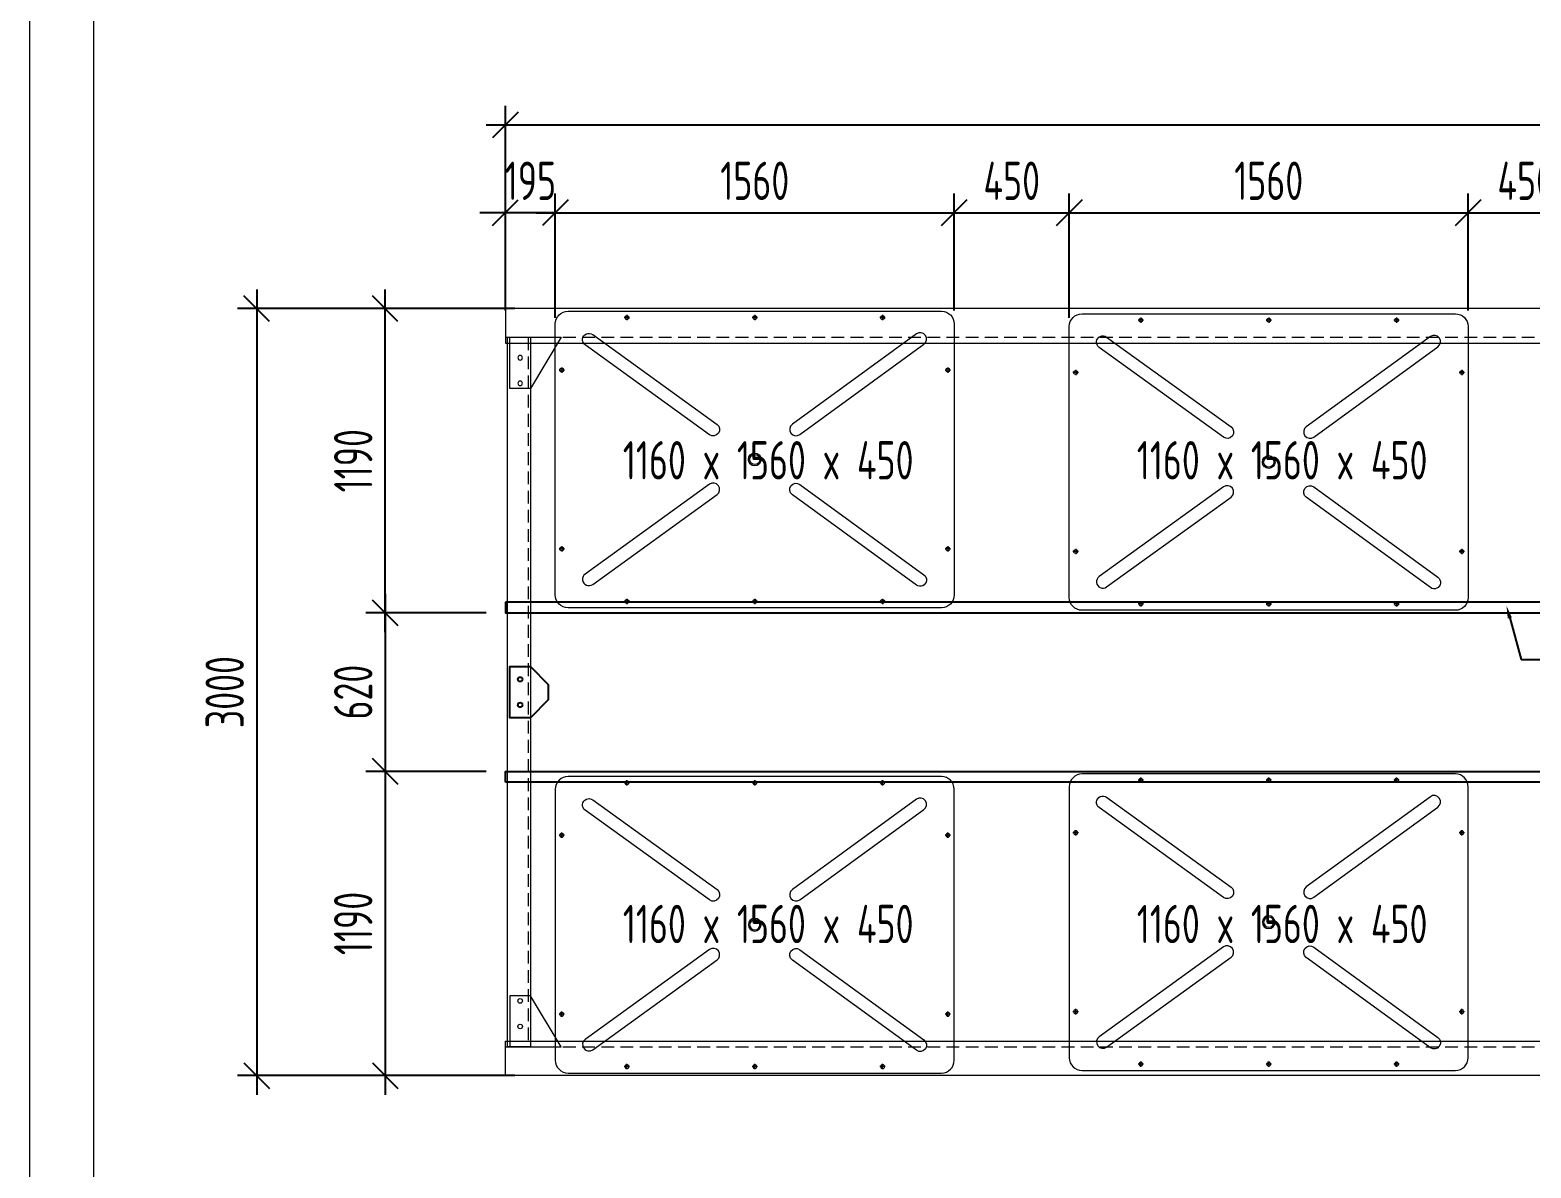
# Model space of a CAD drawing. Header units: millimetres. Extents: x 4 to 2106212, y -117026 to 198097.
# Drawn here: x 1969158 to 1975028, y 179719 to 184170 of the extents above; entities that cross this region are included whole.
import ezdxf
from ezdxf import colors
from ezdxf.entities.mleader import LeaderData, LeaderLine
from ezdxf.math import Vec2, Vec3

# ---------------------------------------------------------------- set-up
doc = ezdxf.new("R2010")
doc.units = ezdxf.units.MM
doc.linetypes.add('CENTER', pattern=[0.6, 0.375, -0.075, 0.075, -0.075])
doc.linetypes.add('DASHED', pattern=[0.75, 0.5, -0.25])
for name, color, linetype, lineweight in [('dim', 6, 'Continuous', 13), ('加强板', 140, 'Continuous', 18), ('图框', 7, 'Continuous', 13), ('文本', 3, 'Continuous', 13), ('浮箱', 160, 'Continuous', 20), ('铝型材', 7, 'Continuous', 13)]:
    doc.layers.add(name, color=color, linetype=linetype, lineweight=lineweight)
doc.layers.add('卡槽', color=242, linetype='Continuous')
doc.layers.add('标注', color=9, linetype='Continuous')
doc.styles.add('Arial', font='arial.ttf')
doc.styles.add('hztxt', font='ros1.shx', dxfattribs={"width": 0.8, "bigfont": 'hztxt.shx'})
doc.dimstyles.new('DIM-50', dxfattribs={"dimscale": 50, "dimtxt": 3, "dimasz": 2, "dimexe": 1.5, "dimexo": 1.5, "dimgap": 1, "dimtad": 1, "dimdec": 1, "dimdsep": 46, "dimtxsty": 'hztxt', "dimblk": 'OBLIQUE', "dimcen": 0, "dimdle": 1.5, "dimclrd": 9, "dimclre": 9, "dimclrt": 2, "dimadec": 1, "dimazin": 0, "dimtfac": 1, "dimtdec": 1, "dimtix": 1, "dimtmove": 2, "dimatfit": 3, "dimldrblk": 'OBLIQUE', "dimfxl": 15, "dimtolj": 1, "dimtzin": 0, "dimarcsym": 1})

# ---------------------------------------------------------------- blocks, each defined once
blk = doc.blocks.new('GW-TK')
at = {"layer": '图框'}
for points in [[(927183.55, 464715.01), (927603.55, 464715.01), (927603.55, 464418.01), (927183.55, 464418.01)], [(927188.55, 464710.01), (927598.55, 464710.01), (927598.55, 464423.01), (927188.55, 464423.01)]]:
    blk.add_lwpolyline(points, close=True, dxfattribs=at)
blk = doc.blocks.new('_Oblique')
at = {"color": 0, "linetype": 'ByBlock', "lineweight": -2}
blk.add_line((-0.5, -0.5), (0.5, 0.5), dxfattribs=at)
blk = doc.blocks.new('*D2298')
at = {"layer": 'Defpoints', "color": 0, "transparency": 16777216}
for p in [(1971017.5, 183798), (1971017.5, 183080, 0), (1983017.5, 183080)]:
    blk.add_point(p, dxfattribs=at)
at = {"layer": '标注', "color": 9, "lineweight": -2, "transparency": 16777216}
for p, q in [((1971017.5, 183155), (1971017.5, 183873)), ((1983017.5, 183155), (1983017.5, 183873)), ((1983092.5, 183798), (1970942.5, 183798))]:
    blk.add_line(p, q, dxfattribs=at)
at = {"layer": '标注', "color": 9, "lineweight": -2, "transparency": 16777216, "xscale": 100, "yscale": 100, "zscale": 100, "rotation": 180}
blk.add_blockref('_Oblique', (1971017.5, 183798), dxfattribs=at)
at = {"layer": '标注', "color": 9, "lineweight": -2, "transparency": 16777216, "xscale": 100, "yscale": 100, "zscale": 100}
blk.add_blockref('_Oblique', (1983017.5, 183798), dxfattribs=at)
at = {"layer": '标注', "color": 2, "transparency": 16777216, "insert": (1977017.5, 183923), "char_height": 150, "attachment_point": 5, "style": 'hztxt'}
blk.add_mtext('\\A1;12000', dxfattribs=at)
blk = doc.blocks.new('*D2300')
at = {"layer": 'Defpoints', "color": 0, "transparency": 16777216}
for p in [(1971017.5, 183455.1), (1971017.5, 182998, 0), (1971212.5, 182969, 0)]:
    blk.add_point(p, dxfattribs=at)
at = {"layer": '标注', "color": 9, "lineweight": -2, "transparency": 16777216}
for p, q in [((1971017.5, 183073), (1971017.5, 183530.1)), ((1971212.5, 183044), (1971212.5, 183530.1)), ((1971017.5, 183455.1), (1970917.5, 183455.1)), ((1971212.5, 183455.1), (1971017.5, 183455.1)), ((1971212.5, 183455.1), (1971312.5, 183455.1))]:
    blk.add_line(p, q, dxfattribs=at)
at = {"layer": '标注', "color": 9, "lineweight": -2, "transparency": 16777216, "xscale": 100, "yscale": 100, "zscale": 100}
blk.add_blockref('_Oblique', (1971017.5, 183455.1), dxfattribs=at)
at = {"layer": '标注', "color": 9, "lineweight": -2, "transparency": 16777216, "xscale": 100, "yscale": 100, "zscale": 100, "rotation": 180}
blk.add_blockref('_Oblique', (1971212.5, 183455.1), dxfattribs=at)
at = {"layer": '标注', "color": 2, "transparency": 16777216, "insert": (1971115, 183580.1), "char_height": 150, "attachment_point": 5, "style": 'hztxt'}
blk.add_mtext('\\A1;195', dxfattribs=at)
blk = doc.blocks.new('*D2301')
at = {"layer": 'Defpoints', "color": 0, "transparency": 16777216}
for p in [(1972772.5, 183455.1), (1971212.5, 182969, 0), (1972772.5, 182998, 0)]:
    blk.add_point(p, dxfattribs=at)
at = {"layer": '标注', "color": 9, "lineweight": -2, "transparency": 16777216}
for p, q in [((1971212.5, 183044), (1971212.5, 183530.1)), ((1972772.5, 183073), (1972772.5, 183530.1)), ((1971137.5, 183455.1), (1972847.5, 183455.1))]:
    blk.add_line(p, q, dxfattribs=at)
at = {"layer": '标注', "color": 9, "lineweight": -2, "transparency": 16777216, "xscale": 100, "yscale": 100, "zscale": 100, "rotation": 180}
blk.add_blockref('_Oblique', (1971212.5, 183455.1), dxfattribs=at)
at = {"layer": '标注', "color": 9, "lineweight": -2, "transparency": 16777216, "xscale": 100, "yscale": 100, "zscale": 100}
blk.add_blockref('_Oblique', (1972772.5, 183455.1), dxfattribs=at)
at = {"layer": '标注', "color": 2, "transparency": 16777216, "insert": (1971992.5, 183580.1), "char_height": 150, "attachment_point": 5, "style": 'hztxt'}
blk.add_mtext('\\A1;1560', dxfattribs=at)
blk = doc.blocks.new('*D2302')
at = {"layer": 'Defpoints', "color": 0, "transparency": 16777216}
for p in [(1973222.5, 183455.1), (1972772.5, 182998, 0), (1973222.5, 182969, 0)]:
    blk.add_point(p, dxfattribs=at)
at = {"layer": '标注', "color": 9, "lineweight": -2, "transparency": 16777216}
for p, q in [((1972772.5, 183073), (1972772.5, 183530.1)), ((1973222.5, 183044), (1973222.5, 183530.1)), ((1972697.5, 183455.1), (1973297.5, 183455.1))]:
    blk.add_line(p, q, dxfattribs=at)
at = {"layer": '标注', "color": 9, "lineweight": -2, "transparency": 16777216, "xscale": 100, "yscale": 100, "zscale": 100, "rotation": 180}
blk.add_blockref('_Oblique', (1972772.5, 183455.1), dxfattribs=at)
at = {"layer": '标注', "color": 9, "lineweight": -2, "transparency": 16777216, "xscale": 100, "yscale": 100, "zscale": 100}
blk.add_blockref('_Oblique', (1973222.5, 183455.1), dxfattribs=at)
at = {"layer": '标注', "color": 2, "transparency": 16777216, "insert": (1972997.5, 183580.1), "char_height": 150, "attachment_point": 5, "style": 'hztxt'}
blk.add_mtext('\\A1;450', dxfattribs=at)
blk = doc.blocks.new('*D2288')
at = {"layer": 'Defpoints', "color": 0, "transparency": 16777216}
for p in [(1974782.5, 183455.1), (1973222.5, 182969, 0), (1974782.5, 182998, 0)]:
    blk.add_point(p, dxfattribs=at)
at = {"layer": '标注', "color": 9, "lineweight": -2, "transparency": 16777216}
for p, q in [((1973222.5, 183044), (1973222.5, 183530.1)), ((1974782.5, 183073), (1974782.5, 183530.1)), ((1973147.5, 183455.1), (1974857.5, 183455.1))]:
    blk.add_line(p, q, dxfattribs=at)
at = {"layer": '标注', "color": 9, "lineweight": -2, "transparency": 16777216, "xscale": 100, "yscale": 100, "zscale": 100, "rotation": 180}
blk.add_blockref('_Oblique', (1973222.5, 183455.1), dxfattribs=at)
at = {"layer": '标注', "color": 9, "lineweight": -2, "transparency": 16777216, "xscale": 100, "yscale": 100, "zscale": 100}
blk.add_blockref('_Oblique', (1974782.5, 183455.1), dxfattribs=at)
at = {"layer": '标注', "color": 2, "transparency": 16777216, "insert": (1974002.5, 183580.1), "char_height": 150, "attachment_point": 5, "style": 'hztxt'}
blk.add_mtext('\\A1;1560', dxfattribs=at)
blk = doc.blocks.new('*D2289')
at = {"layer": 'Defpoints', "color": 0, "transparency": 16777216}
for p in [(1975232.5, 183455.1), (1974782.5, 182998, 0), (1975232.5, 182969, 0)]:
    blk.add_point(p, dxfattribs=at)
at = {"layer": '标注', "color": 9, "lineweight": -2, "transparency": 16777216}
for p, q in [((1974782.5, 183073), (1974782.5, 183530.1)), ((1975232.5, 183044), (1975232.5, 183530.1)), ((1974707.5, 183455.1), (1975307.5, 183455.1))]:
    blk.add_line(p, q, dxfattribs=at)
at = {"layer": '标注', "color": 9, "lineweight": -2, "transparency": 16777216, "xscale": 100, "yscale": 100, "zscale": 100, "rotation": 180}
blk.add_blockref('_Oblique', (1974782.5, 183455.1), dxfattribs=at)
at = {"layer": '标注', "color": 9, "lineweight": -2, "transparency": 16777216, "xscale": 100, "yscale": 100, "zscale": 100}
blk.add_blockref('_Oblique', (1975232.5, 183455.1), dxfattribs=at)
at = {"layer": '标注', "color": 2, "transparency": 16777216, "insert": (1975007.5, 183580.1), "char_height": 150, "attachment_point": 5, "style": 'hztxt'}
blk.add_mtext('\\A1;450', dxfattribs=at)
blk = doc.blocks.new('FX')
at = {"layer": '浮箱', "color": 5, "linetype": 'Continuous'}
for p, q in [((1949463, 183145.6, 0), (1950923, 183145.6, 0)), ((1949413, 182035.6, 0), (1949413, 183095.6, 0)), ((1950973, 183095.6, 0), (1950973, 182035.6, 0)), ((1950923, 181985.6, 0), (1949463, 181985.6, 0))]:
    blk.add_line(p, q, dxfattribs=at)
at = {"layer": '浮箱', "linetype": 'Continuous'}
for p, q in [((1950793.9, 183145.7, 0), (1950793.9, 183145.6, 0)), ((1950798.7, 183145.6, 0), (1950798.7, 183145.7, 0)), ((1950798.8, 183145.6, 0), (1950798.8, 183145.7, 0)), ((1950799, 183145.6, 0), (1950799, 183145.7, 0)), ((1950799.6, 183145.7, 0), (1950799.6, 183145.6, 0)), ((1950799.7, 183145.7, 0), (1950799.7, 183145.6, 0)), ((1950800, 183145.7, 0), (1950800, 183145.6, 0)), ((1950805.4, 183145.6, 0), (1950805.4, 183145.7, 0)), ((1949413, 182978.1, 0), (1949412.8, 182978.1, 0)), ((1949412.9, 182972.6, 0), (1949413, 182972.6, 0)), ((1949412.9, 182972.3, 0), (1949413, 182972.3, 0)), ((1949412.9, 182972.3, 0), (1949413, 182972.3, 0)), ((1949413, 182971.6, 0), (1949412.9, 182971.6, 0)), ((1949413, 182971.4, 0), (1949412.9, 182971.4, 0)), ((1949413, 182971.3, 0), (1949412.9, 182971.3, 0)), ((1949412.9, 182966.5, 0), (1949413, 182966.5, 0))]:
    blk.add_line(p, q, dxfattribs=at)
at = {"layer": '浮箱', "color": 1, "linetype": 'CENTER', "ltscale": 9.652}
for p, q in [((1949703.4, 183120.6, 0), (1949682.5, 183120.6, 0)), ((1949693, 183131, 0), (1949693, 183110.1, 0)), ((1950203.4, 183120.6, 0), (1950182.5, 183120.6, 0)), ((1950193, 183131, 0), (1950193, 183110.1, 0)), ((1950703.4, 183120.6, 0), (1950682.5, 183120.6, 0)), ((1950693, 183131, 0), (1950693, 183110.1, 0)), ((1949448.4, 182915.6, 0), (1949427.5, 182915.6, 0)), ((1949438, 182926, 0), (1949438, 182905.1, 0)), ((1950958.4, 182915.6, 0), (1950937.5, 182915.6, 0)), ((1950948, 182926, 0), (1950948, 182905.1, 0)), ((1949448.4, 182215.6, 0), (1949427.5, 182215.6, 0)), ((1949438, 182226, 0), (1949438, 182205.1, 0)), ((1950958.4, 182215.6, 0), (1950937.5, 182215.6, 0)), ((1950948, 182226, 0), (1950948, 182205.1, 0)), ((1949703.4, 182010.6, 0), (1949682.5, 182010.6, 0)), ((1949693, 182021, 0), (1949693, 182000.1, 0)), ((1950203.4, 182010.6, 0), (1950182.5, 182010.6, 0)), ((1950193, 182021, 0), (1950193, 182000.1, 0)), ((1950703.4, 182010.6, 0), (1950682.5, 182010.6, 0)), ((1950693, 182021, 0), (1950693, 182000.1, 0))]:
    blk.add_line(p, q, dxfattribs=at)
at = {"layer": '浮箱', "color": 5, "linetype": 'Continuous', "elevation": 0}
for points in [[(1949529.9, 183013.8, -1), (1949559.2, 183054.4), (1950045.5, 182703, -0.999989), (1950016.2, 182662.5), (1949529.9, 183013.8)], [(1950854.5, 183016.1, 1), (1950825.1, 183056.6), (1950340, 182703.5, 0.999989), (1950369.4, 182663.1), (1950854.5, 183016.1)], [(1949529.9, 182117.3, 1), (1949559.2, 182076.8), (1950045.5, 182428.2, 0.999989), (1950016.2, 182468.7), (1949529.9, 182117.3)], [(1950854.5, 182115, -1), (1950825.1, 182074.6), (1950340, 182427.7, -0.999989), (1950369.4, 182468.1), (1950854.5, 182115)]]:
    blk.add_lwpolyline(points, format="xyb", dxfattribs=at)
blk.add_lwpolyline([(1950207.7, 182585.8), (1950207.7, 182585.8)], dxfattribs=at)
at = {"layer": '浮箱', "color": 9, "linetype": 'Continuous'}
for centre in [(1949693, 183120.6, 0), (1950193, 183120.6, 0), (1950693, 183120.6, 0), (1949438, 182915.6, 0), (1950948, 182915.6, 0), (1949438, 182215.6, 0), (1950948, 182215.6, 0), (1949693, 182010.6, 0), (1950193, 182010.6, 0), (1950693, 182010.6, 0)]:
    blk.add_circle(centre, 7.5, dxfattribs=at)
at = {"layer": '浮箱', "color": 5, "linetype": 'Continuous'}
for radius in [25, 20]:
    blk.add_circle((1950193, 182565.6, 0), radius, dxfattribs=at)
at = {"layer": '浮箱', "color": 5, "linetype": 'Continuous', "extrusion": (0, 0, -1)}
for centre, start, end in [((-1949463, 183095.6, 0), 0, 90), ((-1950923, 183095.6, 0), 90, 180), ((-1949463, 182035.6, 0), 270, 0), ((-1950923, 182035.6, 0), 180, 270)]:
    blk.add_arc(centre, 50, start, end, dxfattribs=at)
blk = doc.blocks.new('*D2809')
at = {"layer": 'Defpoints', "color": 0, "transparency": 16777216}
for p in [(1971017.5, 183080), (1970044.6, 180080), (1971017.5, 180080)]:
    blk.add_point(p, dxfattribs=at)
at = {"layer": '标注', "color": 9, "lineweight": -2, "transparency": 16777216}
for p, q in [((1970044.6, 183155), (1970044.6, 180005)), ((1970942.5, 183080), (1969969.6, 183080)), ((1970942.5, 180080), (1969969.6, 180080))]:
    blk.add_line(p, q, dxfattribs=at)
at = {"layer": '标注', "color": 9, "lineweight": -2, "transparency": 16777216, "xscale": 100, "yscale": 100, "zscale": 100}
for p, rotation in [((1970044.6, 183080), 90), ((1970044.6, 180080), 270)]:
    blk.add_blockref('_Oblique', p, dxfattribs=dict(at, rotation=rotation))
at = {"layer": '标注', "color": 2, "transparency": 16777216, "insert": (1969919.6, 181580), "char_height": 150, "attachment_point": 5, "rotation": 90, "style": 'hztxt'}
blk.add_mtext('\\A1;3000', dxfattribs=at)
blk = doc.blocks.new('*D2810')
at = {"layer": 'Defpoints', "color": 0, "transparency": 16777216}
for p in [(1970547.1, 183080), (1971129.5, 183080), (1971017.5, 181890, 0)]:
    blk.add_point(p, dxfattribs=at)
at = {"layer": '标注', "color": 9, "lineweight": -2, "transparency": 16777216}
for p, q in [((1970547.1, 181815), (1970547.1, 183155)), ((1971054.5, 183080), (1970472.1, 183080)), ((1970942.5, 181890), (1970472.1, 181890))]:
    blk.add_line(p, q, dxfattribs=at)
at = {"layer": '标注', "color": 9, "lineweight": -2, "transparency": 16777216, "xscale": 100, "yscale": 100, "zscale": 100}
for p, rotation in [((1970547.1, 183080), 90), ((1970547.1, 181890), 270)]:
    blk.add_blockref('_Oblique', p, dxfattribs=dict(at, rotation=rotation))
at = {"layer": '标注', "color": 2, "transparency": 16777216, "insert": (1970422.1, 182485), "char_height": 150, "attachment_point": 5, "rotation": 90, "style": 'hztxt'}
blk.add_mtext('\\A1;1190', dxfattribs=at)
blk = doc.blocks.new('*D2811')
at = {"layer": 'Defpoints', "color": 0, "transparency": 16777216}
for p in [(1971017.5, 181270, 0), (1970547.1, 180080), (1971129.5, 180080)]:
    blk.add_point(p, dxfattribs=at)
at = {"layer": '标注', "color": 9, "lineweight": -2, "transparency": 16777216}
for p, q in [((1970547.1, 181345), (1970547.1, 180005)), ((1970942.5, 181270), (1970472.1, 181270)), ((1971054.5, 180080), (1970472.1, 180080))]:
    blk.add_line(p, q, dxfattribs=at)
at = {"layer": '标注', "color": 9, "lineweight": -2, "transparency": 16777216, "xscale": 100, "yscale": 100, "zscale": 100}
for p, rotation in [((1970547.1, 181270), 90), ((1970547.1, 180080), 270)]:
    blk.add_blockref('_Oblique', p, dxfattribs=dict(at, rotation=rotation))
at = {"layer": '标注', "color": 2, "transparency": 16777216, "insert": (1970422.1, 180675), "char_height": 150, "attachment_point": 5, "rotation": 90, "style": 'hztxt'}
blk.add_mtext('\\A1;1190', dxfattribs=at)
blk = doc.blocks.new('*D2866')
at = {"layer": 'Defpoints', "color": 0, "transparency": 16777216}
for p in [(1971017.5, 181890), (1970547.1, 181270), (1971017.5, 181270, 0)]:
    blk.add_point(p, dxfattribs=at)
at = {"layer": '标注', "color": 9, "lineweight": -2, "transparency": 16777216}
for p, q in [((1970547.1, 181965), (1970547.1, 181195)), ((1970942.5, 181890), (1970472.1, 181890)), ((1970942.5, 181270), (1970472.1, 181270))]:
    blk.add_line(p, q, dxfattribs=at)
at = {"layer": '标注', "color": 9, "lineweight": -2, "transparency": 16777216, "xscale": 100, "yscale": 100, "zscale": 100}
for p, rotation in [((1970547.1, 181890), 90), ((1970547.1, 181270), 270)]:
    blk.add_blockref('_Oblique', p, dxfattribs=dict(at, rotation=rotation))
at = {"layer": '标注', "color": 2, "transparency": 16777216, "insert": (1970422.1, 181580), "char_height": 150, "attachment_point": 5, "rotation": 90, "style": 'hztxt'}
blk.add_mtext('\\A1;620', dxfattribs=at)
blk = doc.blocks.new('A$C0D8A069B')
blk.add_lwpolyline([(80, -100), (0, -100), (0, 100), (80, 100), (150, 30), (150, -30), (80, -100)])
for centre in [(40, 50), (40, -50)]:
    blk.add_circle(centre, 9)
blk = doc.blocks.new('连接加强板')
at = {"layer": '加强板'}
blk.add_lwpolyline([(-194915.5, -558.8), (-194915.5, -358.8), (-195115.5, -478.8), (-195115.5, -558.8)], close=True, dxfattribs=at)
for centre in [(-195095.5, -518.8), (-194995.5, -518.8)]:
    blk.add_circle(centre, 9, dxfattribs=at)
blk = doc.blocks.new('*U2685')
at = {"rotation": 90.00000000000001}
blk.add_blockref('连接加强板', (-458.8, 195015.5), dxfattribs=at)
blk = doc.blocks.new('*U2686')
at = {"color": 0, "linetype": 'ByBlock', "lineweight": -2, "transparency": 16777216}
blk.add_blockref('*U2685', (0, 0), dxfattribs=at)
blk = doc.blocks.new('*U2687')
at = {"rotation": 90.00000000000001}
blk.add_blockref('连接加强板', (-458.8, 195015.5), dxfattribs=at)
blk = doc.blocks.new('*U2688')
at = {"color": 0, "linetype": 'ByBlock', "lineweight": -2, "transparency": 16777216}
blk.add_blockref('*U2687', (0, 0), dxfattribs=at)

msp = doc.modelspace()

# ---------------------------------------------------------------- linework, layer by layer
at = {"layer": 'dim', "color": 1, "linetype": 'DASHED', "ltscale": 100}
for p, q in [((1971017.5276, 182967.9895), (1983017.5276, 182967.9895)), ((1971106.0276, 182967.9895), (1971106.0276, 180191.9895)), ((1971017.5276, 180191.9895), (1983017.5276, 180191.9895))]:
    msp.add_line(p, q, dxfattribs=at)
at = {"layer": '卡槽', "color": 22, "ltscale": 5000}
for points in [[(1971017.5276, 181931.9895), (1971017.5276, 181889.9895), (1983010.0276, 181889.9895), (1983010.0276, 181931.9895)], [(1971017.5276, 181227.9895), (1971017.5276, 181269.9895), (1983010.0276, 181269.9895), (1983010.0276, 181227.9895)]]:
    msp.add_lwpolyline(points, close=True, dxfattribs=at)
at = {"layer": '铝型材', "color": 3}
for points in [[(1983017.5276, 183079.9895), (1971017.5276, 183079.9895), (1971017.5276, 182944.9895), (1983017.5276, 182944.9895)], [(1983017.5276, 180079.9895), (1971017.5276, 180079.9895), (1971017.5276, 180214.9895), (1983017.5276, 180214.9895)]]:
    msp.add_lwpolyline(points, close=True, dxfattribs=at)
at = {"layer": '铝型材', "color": 200}
msp.add_lwpolyline([(1971025.0276, 180191.9895), (1971025.0276, 182967.9895), (1971115.0276, 182967.9895), (1971115.0276, 180191.9895)], close=True, dxfattribs=at)

# ---------------------------------------------------------------- block references
at = {"xscale": 50, "yscale": 50, "zscale": 50}
msp.add_blockref('GW-TK', (-44390019.3968, -23045633.3238), dxfattribs=at)
for name, p in [('FX', (21799.5594, -75.5994, 0.0005)), ('FX', (23809.5594, -85.5994, 0.0005)), ('A$C0D8A069B', (1971035.0276, 181579.9895))]:
    msp.add_blockref(name, p)
at = {"color": 7, "xscale": -1}
msp.add_blockref('*U2686', (1971135.0276, 182867.9895), dxfattribs=at)
at = {"xscale": -1, "rotation": 180}
for p in [(21799.5594, 363235.5783, 0.0005), (23809.5594, 363245.5783, 0.0005)]:
    msp.add_blockref('FX', p, dxfattribs=at)
at = {"color": 7, "rotation": 180}
msp.add_blockref('*U2688', (1971135.0276, 180291.9895), dxfattribs=at)

# ---------------------------------------------------------------- texts
at = {"layer": '文本', "color": 3, "char_height": 150, "style": 'hztxt'}
for insert, attachment_point in [((1972613.3888, 182561.9562, -0.0005), 3), ((1974623.3888, 182561.9562, -0.0005), 3), ((1972613.3888, 180598.0228, -0.0005), 9), ((1974623.3888, 180598.0228, -0.0005), 9)]:
    msp.add_mtext('\\pi41.0595;1160 x 1560 x 450          ', dxfattribs=dict(at, insert=insert, attachment_point=attachment_point))

# ---------------------------------------------------------------- dimensions: what is measured, and where the dimension line sits
at = {"layer": '标注'}
for base, p1, p2, angle, picture, middle in [((1971017.5276, 183798.0009), (1983017.5276, 183079.9895), (1971017.5276, 183079.9895, 0.0005), 180, '*D2298', (1977017.5276, 183923.0009)), ((1970044.6232, 180079.9895), (1971017.5276, 183079.9895), (1971017.5276, 180079.9895), 90, '*D2809', (1969919.6232, 181579.9895)), ((1970547.1207, 183079.9895), (1971017.5276, 181889.9895, 0.0005), (1971129.5276, 183079.9895), 90, '*D2810', (1970422.1207, 182484.9895)), ((1970547.1207, 181269.9895), (1971017.5276, 181889.9895), (1971017.5276, 181269.9895, 0.0005), 90, '*D2866', (1970422.1207, 181579.9895)), ((1970547.1207, 180079.9895), (1971017.5276, 181269.9895, 0.0005), (1971129.5276, 180079.9895), 270, '*D2811', (1970422.1207, 180674.9895))]:
    dim = msp.add_linear_dim(base=base, p1=p1, p2=p2, angle=angle, dimstyle='DIM-50', dxfattribs=at)
    dim.commit()
    dim.dimension.update_dxf_attribs({"geometry": picture, "text_midpoint": middle})
for base, p1, p2, picture, middle in [((1971017.5276, 183455.089), (1971212.5276, 182968.9895, -0.001), (1971017.5276, 182997.9895, 0.001), '*D2300', (1971115.0276, 183580.089)), ((1972772.5276, 183455.089), (1971212.5276, 182968.9895, -0.001), (1972772.5276, 182997.9895, -0.001), '*D2301', (1971992.5276, 183580.089)), ((1973222.5276, 183455.089), (1972772.5276, 182997.9895, -0.001), (1973222.5276, 182968.9895, -0.001), '*D2302', (1972997.5276, 183580.089)), ((1974782.5276, 183455.089), (1973222.5276, 182968.9895, -0.001), (1974782.5276, 182997.9895, -0.001), '*D2288', (1974002.5276, 183580.089)), ((1975232.5276, 183455.089), (1974782.5276, 182997.9895, -0.001), (1975232.5276, 182968.9895, -0.001), '*D2289', (1975007.5276, 183580.089))]:
    dim = msp.add_linear_dim(base=base, p1=p1, p2=p2, dimstyle='DIM-50', dxfattribs=at)
    dim.commit()
    dim.dimension.update_dxf_attribs({"geometry": picture, "text_midpoint": middle})

# ---------------------------------------------------------------- leaders
at = {"layer": '标注', "color": 6}
ml = msp.add_multileader_mtext('Standard', dxfattribs=at)
ml.set_content('5#', color=6, style='Arial')
ml.set_leader_properties(color=8)
ml.build(insert=Vec2(0, 0))
ml.multileader.update_dxf_attribs({"dogleg_length": 100, "arrow_head_size": 50})
ctx = ml.context
ctx.base_point, ctx.char_height, ctx.arrow_head_size, ctx.plane_origin = Vec3(1975089.3178, 181707.04), 150, 50, Vec3(1975290.2814, 180208.451)
ctx.text_align_type = 2
notes = []
notes.append((ctx, [(1, (1, 1, 0), (1974989.3178, 181707.04), (1, 0), 100, [(0, [(1974932.2382, 181918.3385)], 0, [])])]))
ctx.mtext.insert, ctx.mtext.alignment, ctx.mtext.flow_direction = Vec3(1975312.2023, 181783.2989), 3, 5
for ctx, leaders in notes:
    for number, flags, end, landing, length, lines in leaders:
        leader = LeaderData()
        leader.index, (leader.has_last_leader_line, leader.has_dogleg_vector, leader.attachment_direction) = number, flags
        leader.last_leader_point, leader.dogleg_vector, leader.dogleg_length = Vec3(end), Vec3(landing), length
        for number, points, colour, breaks in lines:
            line = LeaderLine()
            line.index, line.vertices, line.color, line.breaks = number, Vec3.list(points), colors.encode_raw_color(colour), breaks
            leader.lines.append(line)
        ctx.leaders.append(leader)

doc.saveas('drawing.dxf')
